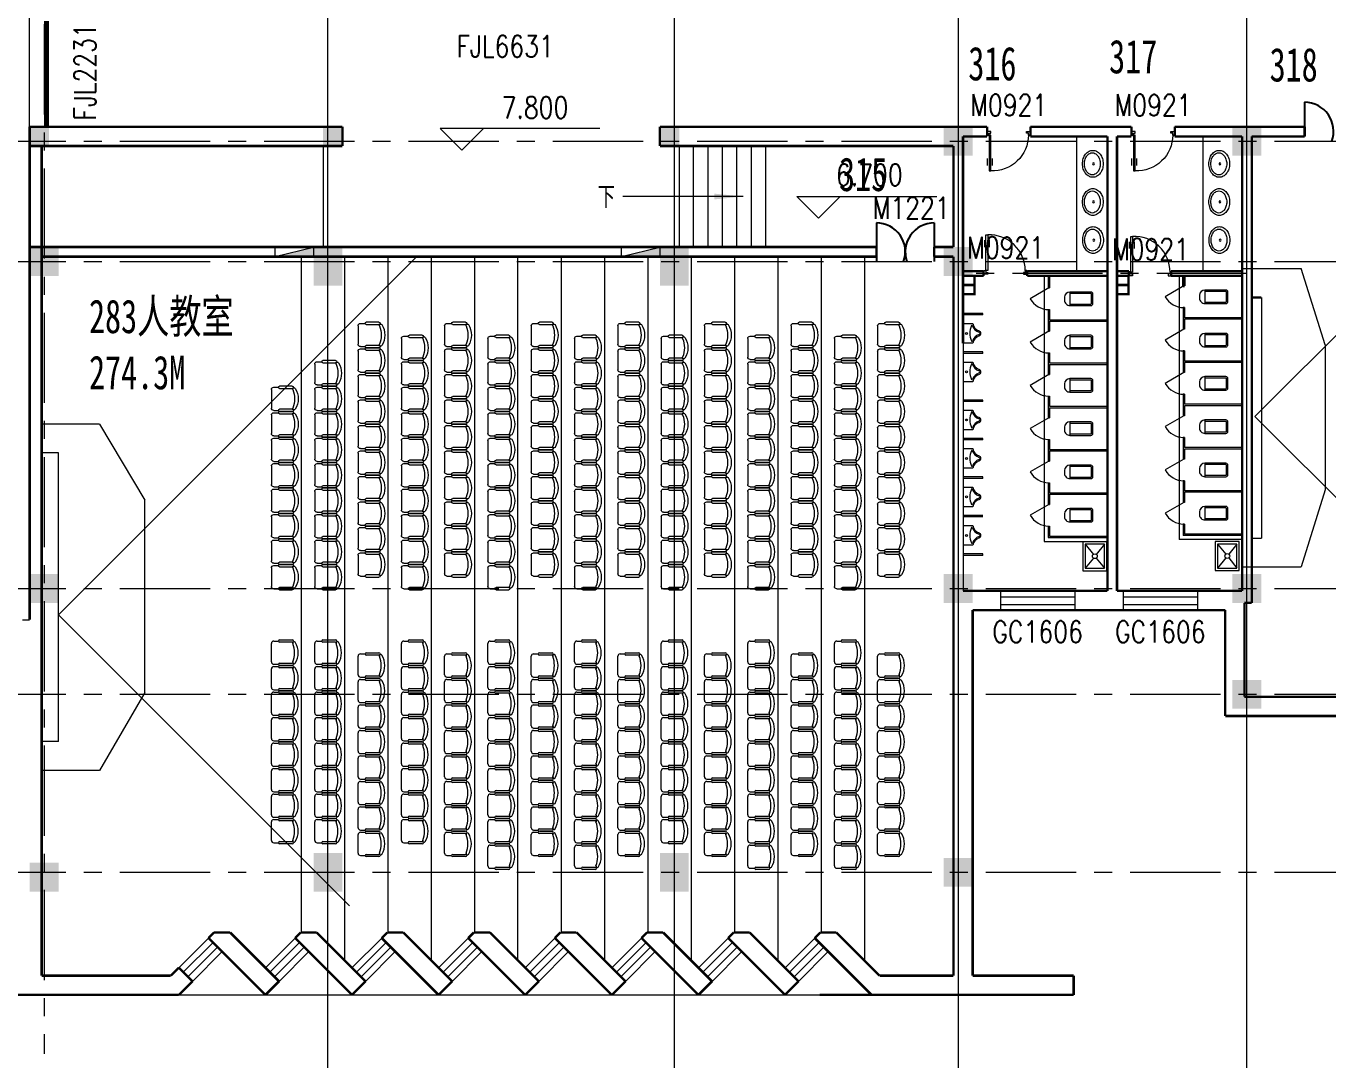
# Model space of a CAD drawing. Extents: x 2719331 to 3465925, y -270324 to -167476.
# Drawn here: x 3063763 to 3090823, y -244304 to -222807 of the extents above; entities that cross this region are included whole.
import ezdxf
from ezdxf.enums import TextEntityAlignment as Align

# ---------------------------------------------------------------- set-up
doc = ezdxf.new("R2010")
doc.units = 0
doc.header["$LTSCALE"] = 1500
doc.header["$MEASUREMENT"] = 0
doc.linetypes.add('CENTER', pattern=[2, 1.25, -0.25, 0.25, -0.25])
doc.linetypes.add('DASH', pattern=[0.35, 0.25, -0.1])
doc.layers.get('0').update_dxf_attribs({"linetype": 'CONTINUOUS', "lineweight": 0})
for name, color, linetype, lineweight in [('COLUMN', 7, 'CONTINUOUS', 5), ('DOTE', 7, 'CENTER', 5), ('LVTRY', 7, 'CONTINUOUS', 5), ('LVTRY_WINDOW', 7, 'CONTINUOUS', 5), ('OTHER', 7, 'CONTINUOUS', 5), ('P-S-TEXT', 7, 'CONTINUOUS', 5), ('PUB_DIM', 250, 'CONTINUOUS', 5), ('STAIR', 7, 'CONTINUOUS', 5), ('WALL', 7, 'CONTINUOUS', 5), ('WINDOW', 7, 'CONTINUOUS', 5), ('WINDOW_TEXT', 7, 'CONTINUOUS', 5), ('我的', 7, 'CONTINUOUS', 5), ('消火栓', 7, 'CONTINUOUS', 5), ('看线', 7, 'CONTINUOUS', 5), ('管井', 7, 'CONTINUOUS', 5), ('防火卷帘', 7, 'CONTINUOUS', 5), ('防火卷帘名称', 7, 'CONTINUOUS', 5)]:
    doc.layers.add(name, color=color, linetype=linetype, lineweight=lineweight)
doc.layers.add('地面', color=250, linetype='CONTINUOUS')
doc.styles.add('_SIMPLEX', font='SIMPLEX.shx', dxfattribs={"width": 0.6})
doc.styles.add('DIM_FONT', font='romans.shx', dxfattribs={"width": 0.6})
doc.styles.add('H1', font='romans.shx', dxfattribs={"width": 1.2, "bigfont": 'hztxt.shx'})
doc.styles.add('HZ4', font='SimSun.ttf', dxfattribs={"width": 0.7, "height": 700})
doc.styles.add('SIMPLEX', font='SIMPLEX.SHX', dxfattribs={"width": 0.6})
doc.styles.get("Standard").update_dxf_attribs({"font": 'SIMHEI.TTF', "height": 1.2})

# ---------------------------------------------------------------- blocks, each defined once
blk = doc.blocks.new('M_C32CXI')
for p, q in [((-188, 275), (87, 275)), ((87, 225), (-188, 225)), ((212, 250), (112, 250)), ((262, 200), (262, -200)), ((-188, -225), (87, -225)), ((87, -275), (-188, -275)), ((212, -250), (112, -250))]:
    blk.add_line(p, q)
for centre, radius, start, end in [((111, 0), 426, 148.1092, 211.8908), ((-227, 210), 28.1, 338.7607, 148.1092), ((314, 0), 552, 158.7607, 201.2393), ((-188, 250), 25, 90, 270), ((87, 250), 25, 270, 90), ((212, 200), 50, 0, 90), ((-227, -210), 28.1, 211.8908, 21.2393), ((-188, -250), 25, 90, 270), ((87, -250), 25, 270, 90), ((212, -200), 50, 270, 0)]:
    blk.add_arc(centre, radius, start, end)
at = {"width": 0.8, "flags": 9}
for tag in ['XSIZE', 'YSIZE']:
    blk.add_attdef(tag, (0, 0), '', height=0.5, dxfattribs=at)
blk = doc.blocks.new('_ARROW')
blk.add_solid([(0, 0), (-1, 0.1), (-1, -0.1)])
blk = doc.blocks.new('_FZH')
blk.add_solid([(0.5, -0.5), (-0.5, -0.5), (0.5, 0.5), (-0.5, 0.5)])
blk = doc.blocks.new('A$C68C06AB7')
at = {"layer": '消火栓'}
blk.add_hatch(color=256, dxfattribs=at).paths.add_polyline_path([(800, 200), (0, 200), (800, 0)])
blk.add_line((0, 200), (800, 0), dxfattribs=at)
blk.add_lwpolyline([(0, 200), (0, 0), (800, 0), (800, 200)], close=True, dxfattribs=at)
blk = doc.blocks.new('_WBLK')
for p, q in [((-0.5, 0.5), (0.5, 0.5)), ((0.5, 0.167), (-0.5, 0.167)), ((0.5, -0.167), (-0.5, -0.167)), ((-0.5, -0.5), (0.5, -0.5))]:
    blk.add_line(p, q)
at = {"layer": 'WINDOW_TEXT', "style": 'SIMPLEX', "flags": 9}
blk.add_attdef('A', text='', height=1, dxfattribs=at).set_placement((0, 1.5), align=Align.MIDDLE)
blk = doc.blocks.new('_GCBLK')
at = {"linetype": 'DASH'}
for p, q in [((-0.5, -0.5), (-0.5, 0.5)), ((0.5, -0.5), (0.5, 0.5)), ((-0.5, 0.2), (0.5, 0.2)), ((-0.5, -0.2), (0.5, -0.2))]:
    blk.add_line(p, q, dxfattribs=at)
at = {"layer": 'WINDOW_TEXT', "style": 'SIMPLEX', "flags": 9}
blk.add_attdef('A', text='', height=1, dxfattribs=at).set_placement((0, 1.5), align=Align.MIDDLE)
blk = doc.blocks.new('_LV6')
for p, q in [((-140, -340), (-140, -780)), ((-110, -340), (-110, -770)), ((100, -300), (-100, -300)), ((100, -330), (-100, -330)), ((110, -770), (110, -340)), ((140, -780), (140, -340)), ((140, -770), (-140, -770)), ((-30, -890), (30, -890))]:
    blk.add_line(p, q)
for centre, radius, start, end in [((-100, -340), 40, 90, 180), ((-100, -340), 10, 90, 180), ((100, -340), 40, 0, 90), ((100, -340), 10, 0, 90), ((-30, -780), 110, 180, 270), ((30, -780), 110, 270, 0)]:
    blk.add_arc(centre, radius, start, end)
blk = doc.blocks.new('_DBLK')
blk.add_line((-0.5, 0), (0, -0.866))
blk.add_arc((-0.5, 0), 1, 300, 0)
at = {"layer": 'WINDOW_TEXT', "style": 'SIMPLEX', "flags": 9}
blk.add_attdef('A', text='', height=1, dxfattribs=at).set_placement((0, 1.5), align=Align.MIDDLE)
blk = doc.blocks.new('_LV3')
for points in [[(280, -265, 0.12431), (260, -186, 0.105707), (198, -113, 0.086941), (110, -67, 0.077137), (0, -50, 0.077137), (-110, -67, 0.086941), (-198, -113, 0.105707), (-260, -186, 0.12431), (-280, -265, 0.12431), (-260, -344, 0.105707), (-198, -417, 0.086941), (-110, -463, 0.077137), (0, -480, 0.077137), (110, -463, 0.086941), (198, -417, 0.105707), (260, -344, 0.12431)], [(230, -275, 0.12431), (216, -220, 0.105707), (168, -163, 0.086941), (95, -125, 0.077137), (0, -110, 0.077137), (-95, -125, 0.086941), (-168, -163, 0.105707), (-216, -220, 0.12431), (-230, -275, 0.12431), (-216, -330, 0.105707), (-168, -387, 0.086941), (-95, -425, 0.077137), (0, -440, 0.077137), (95, -425, 0.086941), (168, -387, 0.105707), (216, -330, 0.12431)]]:
    blk.add_lwpolyline(points, format="xyb", close=True)
blk.add_circle((0, -250), 20)
blk = doc.blocks.new('_LV8')
for p, q in [((-205, 0), (205, 0)), ((-205, -191), (-205, 0)), ((205, 0), (205, -191))]:
    blk.add_line(p, q)
blk.add_circle((0, -60), 20)
for centre, radius, start, end in [((-243, -391), 203, 19.2639, 79.2894), ((-152, -175), 10, 114.1084, 248.1394), ((5, -526), 395, 66.6675, 114.1084), ((-243, -401), 233, 19.2639, 68.1394), ((243, -401), 233, 110.4941, 160.7361), ((243, -391), 203, 100.7106, 160.7361), ((158, -173), 10, 290.4941, 66.6675), ((0, -306), 54, 199.2639, 269.7777), ((0, -316), 24, 199.2639, 269.4998), ((0, -306), 54, 270.2223, 340.7361), ((0, -316), 24, 270.5002, 340.7361)]:
    blk.add_arc(centre, radius, start, end)
blk = doc.blocks.new('M_A23MCU')
for p, q in [((-0.454, 0.081), (-0.454, 0.905)), ((-0.454, 0.905), (-0.413, 0.905)), ((-0.413, 0.905), (-0.413, 0.081)), ((-0.489, 0.782), (-0.489, 0.624)), ((-0.378, 0.782), (-0.378, 0.624)), ((-0.495, -0.002), (-0.495, 0.081)), ((-0.495, 0.081), (-0.454, 0.081)), ((-0.413, 0.081), (-0.454, 0.081)), ((-0.454, 0.081), (-0.454, 0.039)), ((-0.454, 0.039), (-0.413, 0.039)), ((-0.413, 0.039), (-0.413, -0.002)), ((0.412, 0.039), (0.412, -0.002)), ((0.453, 0.039), (0.412, 0.039)), ((0.453, 0.081), (0.453, 0.039)), ((0.494, 0.081), (0.453, 0.081)), ((0.494, -0.002), (0.494, 0.081)), ((-0.413, -0.002), (-0.495, -0.002)), ((-0.495, -0.002), (-0.495, -0.002)), ((0.412, -0.002), (0.494, -0.002)), ((0.494, -0.002), (0.494, -0.002))]:
    blk.add_line(p, q)
blk.add_arc((-0.372, 0.082), 0.825, 359.9283, 92.866)
blk = doc.blocks.new('_LV12')
for p, q in [((-250, -50), (-39, -219)), ((39, -219), (250, -50)), ((-250, -450), (-39, -281)), ((39, -281), (250, -450))]:
    blk.add_line(p, q)
for points in [[(300, -500), (300, 0), (-300, 0), (-300, -500)], [(250, -450), (250, -50), (-250, -50), (-250, -450)]]:
    blk.add_lwpolyline(points, close=True)
blk.add_circle((0, -250), 50)

msp = doc.modelspace()

# ---------------------------------------------------------------- linework, layer by layer
at = {"lineweight": 25}
for p, q in [((3090338.6, -224393), (3090338.6, -225102)), ((3081438.2, -226902), (3081438.2, -227702)), ((3082638.2, -226902), (3082638.2, -227702))]:
    msp.add_line(p, q, dxfattribs=at)
for centre, start, end in [((3090338.6, -224993), 339.61625, 90), ((3081438.2, -227502), 340.52878, 90), ((3082638.2, -227502), 90, 199.47122)]:
    msp.add_arc(centre, 600, start, end, dxfattribs=at)
at = {"layer": 'DOTE', "lineweight": 0}
for p, q in [((3064138.2, -177768.4), (3064138.2, -244174.4)), ((3056712.2, -225202), (3126498.5, -225202)), ((3056712.2, -227702), (3126498.5, -227702)), ((3089138.2, -227952), (3083138.2, -227952)), ((3056712.2, -234502), (3126498.5, -234502)), ((3056712.2, -236702), (3126498.5, -236702)), ((3056712.2, -240402), (3126498.5, -240402))]:
    msp.add_line(p, q, dxfattribs=at)
at = {"layer": 'LVTRY', "lineweight": 0}
for p, q in [((3085601, -227902), (3085601, -225102)), ((3088228.7, -227902), (3088228.7, -225102)), ((3095130.6, -225102), (3089305.6, -230927)), ((3069488.2, -241652.3), (3069488.2, -227602)), ((3070388.2, -242236.3), (3070388.2, -227602)), ((3071288.2, -241652.3), (3071288.2, -227602)), ((3072188.2, -242236.3), (3072188.2, -227602)), ((3073088.2, -241652.3), (3073088.2, -227602)), ((3073988.2, -242236.3), (3073988.2, -227602)), ((3074888.2, -227602), (3074888.2, -241652.3)), ((3075788.2, -227602), (3075788.2, -242236.3)), ((3076688.2, -227602), (3076688.2, -241652.3)), ((3077588.2, -227602), (3077588.2, -242236.3)), ((3078488.2, -227602), (3078488.2, -241652.3)), ((3079388.2, -227602), (3079388.2, -242236.3)), ((3080288.2, -227602), (3080288.2, -241652.3)), ((3081188.2, -227602), (3081188.2, -242236.3)), ((3084926.6, -228002), (3084926.6, -233522.9)), ((3085006.6, -228002), (3085006.6, -228252.9)), ((3085036.6, -228002), (3085036.6, -228252.9)), ((3087732.5, -228002), (3087732.5, -233482)), ((3085006.6, -228252.9), (3085036.6, -228252.9)), ((3083647.9, -228783), (3083247.9, -228783)), ((3083647.9, -228813), (3083247.9, -228813)), ((3083647.9, -228813), (3083647.9, -228783)), ((3085006.6, -228702.9), (3085036.6, -228702.9)), ((3085006.6, -228702.9), (3085006.6, -229152.9)), ((3085036.6, -228702.9), (3085036.6, -228912.9)), ((3085036.6, -228912.9), (3086236.6, -228912.9)), ((3087812.5, -228662), (3087812.5, -229112)), ((3087842.5, -228662), (3087812.5, -228662)), ((3087842.5, -228662), (3087842.5, -228872)), ((3089042.5, -228872), (3087842.5, -228872)), ((3087842.5, -228902), (3087842.5, -229112)), ((3089042.5, -228902), (3087842.5, -228902)), ((3085006.6, -229152.9), (3085036.6, -229152.9)), ((3085036.6, -228942.9), (3086236.6, -228942.9)), ((3085036.6, -228942.9), (3085036.6, -229152.9)), ((3087842.5, -229112), (3087812.5, -229112)), ((3083647.9, -229583), (3083247.9, -229583)), ((3083647.9, -229613), (3083247.9, -229613)), ((3083647.9, -229613), (3083647.9, -229583)), ((3085006.6, -229602.9), (3085006.6, -230052.9)), ((3085006.6, -229602.9), (3085036.6, -229602.9)), ((3085036.6, -229602.9), (3085036.6, -229812.9)), ((3087812.5, -229562), (3087812.5, -230012)), ((3087842.5, -229562), (3087812.5, -229562)), ((3087842.5, -229562), (3087842.5, -229772)), ((3085036.6, -229812.9), (3086236.6, -229812.9)), ((3085036.6, -229842.9), (3085036.6, -230052.9)), ((3085036.6, -229842.9), (3086236.6, -229842.9)), ((3089042.5, -229772), (3087842.5, -229772)), ((3087842.5, -229802), (3087842.5, -230012)), ((3089042.5, -229802), (3087842.5, -229802)), ((3085006.6, -230052.9), (3085036.6, -230052.9)), ((3087842.5, -230012), (3087812.5, -230012)), ((3085006.6, -230502.9), (3085036.6, -230502.9)), ((3085006.6, -230502.9), (3085006.6, -230952.9)), ((3085036.6, -230502.9), (3085036.6, -230712.9)), ((3087812.5, -230462), (3087812.5, -230912)), ((3087842.5, -230462), (3087812.5, -230462)), ((3087842.5, -230462), (3087842.5, -230672)), ((3083647.9, -230583), (3083247.9, -230583)), ((3083647.9, -230613), (3083247.9, -230613)), ((3083647.9, -230613), (3083647.9, -230583)), ((3085036.6, -230712.9), (3086236.6, -230712.9)), ((3085036.6, -230742.9), (3086236.6, -230742.9)), ((3085036.6, -230742.9), (3085036.6, -230952.9)), ((3089042.5, -230672), (3087842.5, -230672)), ((3087842.5, -230702), (3087842.5, -230912)), ((3089042.5, -230702), (3087842.5, -230702)), ((3085006.6, -230952.9), (3085036.6, -230952.9)), ((3087842.5, -230912), (3087812.5, -230912)), ((3095130.6, -236752), (3089305.6, -230927)), ((3083647.9, -231383), (3083247.9, -231383)), ((3083647.9, -231413), (3083247.9, -231413)), ((3083647.9, -231413), (3083647.9, -231383)), ((3085006.6, -231402.9), (3085036.6, -231402.9)), ((3085006.6, -231402.9), (3085006.6, -231852.9)), ((3085036.6, -231402.9), (3085036.6, -231612.9)), ((3085036.6, -231612.9), (3086236.6, -231612.9)), ((3087812.5, -231362), (3087812.5, -231812)), ((3087842.5, -231362), (3087812.5, -231362)), ((3087842.5, -231362), (3087842.5, -231572)), ((3089042.5, -231572), (3087842.5, -231572)), ((3087842.5, -231602), (3087842.5, -231812)), ((3089042.5, -231602), (3087842.5, -231602)), ((3085006.6, -231852.9), (3085036.6, -231852.9)), ((3085036.6, -231642.9), (3086236.6, -231642.9)), ((3085036.6, -231642.9), (3085036.6, -231852.9)), ((3087842.5, -231812), (3087812.5, -231812)), ((3083647.9, -232183), (3083247.9, -232183)), ((3083647.9, -232213), (3083247.9, -232213)), ((3083647.9, -232213), (3083647.9, -232183)), ((3085006.6, -232302.9), (3085036.6, -232302.9)), ((3085006.6, -232302.9), (3085006.6, -232752.9)), ((3085036.6, -232302.9), (3085036.6, -232512.9)), ((3087812.5, -232262), (3087812.5, -232712)), ((3087842.5, -232262), (3087812.5, -232262)), ((3087842.5, -232262), (3087842.5, -232472)), ((3085036.6, -232512.9), (3086236.6, -232512.9)), ((3085036.6, -232542.9), (3086236.6, -232542.9)), ((3085036.6, -232542.9), (3085036.6, -232752.9)), ((3087842.5, -232712), (3087812.5, -232712)), ((3089042.5, -232472), (3087842.5, -232472)), ((3087842.5, -232502), (3087842.5, -232712)), ((3089042.5, -232502), (3087842.5, -232502)), ((3083647.9, -232983), (3083247.9, -232983)), ((3085006.6, -232752.9), (3085036.6, -232752.9)), ((3083647.9, -233013), (3083247.9, -233013)), ((3085006.6, -233202.9), (3085036.6, -233202.9)), ((3085006.6, -233202.9), (3085006.6, -233442.9)), ((3085036.6, -233202.9), (3085036.6, -233412.9)), ((3087812.5, -233162), (3087812.5, -233402)), ((3087842.5, -233162), (3087812.5, -233162)), ((3087842.5, -233162), (3087842.5, -233372)), ((3084926.6, -233522.9), (3086236.6, -233522.9)), ((3085006.6, -233442.9), (3086236.6, -233442.9)), ((3085036.6, -233412.9), (3086236.6, -233412.9)), ((3089042.5, -233482), (3087732.5, -233482)), ((3089042.5, -233402), (3087812.5, -233402)), ((3089042.5, -233372), (3087842.5, -233372)), ((3083647.9, -233783), (3083247.9, -233783)), ((3083647.9, -233813), (3083647.9, -233783)), ((3083647.9, -233813), (3083247.9, -233813))]:
    msp.add_line(p, q, dxfattribs=at)
at = {"layer": 'LVTRY', "lineweight": 0, "const_width": 50}
for points in [[(3083665.5, -228002), (3083238.2, -228002)], [(3087812.5, -228002), (3087812.5, -228212)], [(3087842.5, -228002), (3087842.5, -228212)], [(3087842.5, -228212), (3087812.5, -228212)]]:
    msp.add_lwpolyline(points, dxfattribs=at)
at = {"layer": 'OTHER', "lineweight": 0}
for p in [(3071888.2, -227602), (3070488.2, -241102)]:
    msp.add_line(p, (3064438.2, -235052), dxfattribs=at)
at = {"layer": 'PUB_DIM', "lineweight": 0}
for p, q in [((3072371.1, -224937.2), (3072821.1, -225387.2)), ((3075692.5, -224937.2), (3072371.1, -224937.2)), ((3072821.1, -225387.2), (3073271.1, -224937.2)), ((3080235.4, -226801.6), (3079785.4, -226351.6)), ((3079785.4, -226351.6), (3082693.3, -226351.6)), ((3080685.4, -226351.6), (3080235.4, -226801.6))]:
    msp.add_line(p, q, dxfattribs=at)
msp.add_lwpolyline([(3078669.7, -226352), (3076167.6, -226352)], dxfattribs=at)
at = {"layer": 'PUB_DIM', "lineweight": 0, "const_width": 50}
msp.add_lwpolyline([(3081338.2, -242952), (3080255.7, -242952)], dxfattribs=at)
at = {"layer": 'STAIR', "lineweight": 0}
for p, q in [((3069938.2, -225302), (3069938.2, -227402)), ((3070038.2, -227402), (3070038.2, -225302)), ((3077338.2, -225302), (3077338.2, -227402)), ((3077638.2, -227402), (3077638.2, -225302)), ((3077938.2, -227402), (3077938.2, -225302)), ((3078238.2, -227402), (3078238.2, -225302)), ((3078538.2, -227402), (3078538.2, -225302)), ((3078838.2, -227402), (3078838.2, -225302)), ((3079138.2, -227402), (3079138.2, -225302))]:
    msp.add_line(p, q, dxfattribs=at)
at = {"layer": 'WALL', "lineweight": 0}
for p, q in [((3089038.2, -227852), (3090268, -227852)), ((3090768, -229438.6), (3090268, -227852)), ((3089438.2, -228452), (3089438.2, -233452)), ((3083238.2, -229402.1), (3083238.2, -234552)), ((3090768, -229438.6), (3090768, -232452)), ((3065288.5, -231082), (3064088.2, -231082)), ((3065288.5, -231082), (3066235.5, -232662.5)), ((3064435.5, -231682), (3064088.2, -231682)), ((3064435.5, -237683), (3064435.5, -231682)), ((3066235.5, -236662.5), (3066235.5, -232662.5)), ((3090768, -232452), (3090268, -234052)), ((3089238.2, -233452), (3089438.2, -233452)), ((3089038.2, -234052), (3090268, -234052)), ((3063688.2, -235152), (3063838.2, -235152)), ((3066235.5, -236662.5), (3065288.5, -238284)), ((3064435.5, -237683), (3064088.2, -237683)), ((3065288.5, -238284), (3064088.2, -238284)), ((3066938.2, -242952), (3080906.4, -242952))]:
    msp.add_line(p, q, dxfattribs=at)
at = {"layer": 'WALL', "lineweight": 0, "const_width": 50}
for points in [[(3063838.2, -224902), (3063838.2, -225302)], [(3070338.2, -224902), (3063838.2, -224902)], [(3070338.2, -224902), (3070338.2, -225302)], [(3083738.2, -224902), (3076938.2, -224902)], [(3076938.2, -224902), (3076938.2, -225302)], [(3083738.2, -225102), (3083238.2, -225102)], [(3083238.2, -225102), (3083238.2, -229402.1)], [(3083738.2, -224902), (3083738.2, -225102)], [(3084638.2, -224902), (3084638.2, -225102)], [(3086238.2, -224902), (3084638.2, -224902)], [(3086238.2, -225102), (3084638.2, -225102)], [(3086738.2, -224902), (3086238.2, -224902)], [(3086238.2, -229872), (3086238.2, -225102)], [(3086438.2, -234552), (3086438.2, -225102)], [(3086738.2, -225102), (3086438.2, -225102)], [(3086738.2, -225102), (3086738.2, -224902)], [(3087638.2, -225102), (3087638.2, -224902)], [(3089238.2, -224902), (3087638.2, -224902)], [(3089038.2, -225102), (3087638.2, -225102)], [(3090338.6, -224902), (3089038.2, -224902)], [(3089038.2, -234552), (3089038.2, -225102)], [(3090338.6, -225102), (3089238.2, -225102)], [(3089238.2, -234802), (3089238.2, -225102)], [(3090338.6, -224902), (3090338.6, -225102)], [(3063838.2, -225302), (3070338.2, -225302)], [(3063838.2, -235152), (3063838.2, -225302)], [(3064088.2, -227402), (3064088.2, -225302)], [(3064088.2, -242552), (3064088.2, -225302)], [(3083038.2, -225302), (3076938.2, -225302)], [(3083038.2, -225302), (3083038.2, -227402)], [(3081438.2, -227402), (3063838.2, -227402)], [(3081438.2, -227402), (3081438.2, -227602)], [(3082638.2, -227402), (3082638.2, -227602)], [(3083038.2, -227402), (3082638.2, -227402)], [(3081438.2, -227602), (3064088.2, -227602)], [(3083038.2, -227602), (3082638.2, -227602)], [(3083038.2, -227602), (3083038.2, -242552)], [(3083238.2, -227902), (3083665.5, -227902)], [(3083238.2, -228002), (3083478.2, -228002), (3083478.2, -228382), (3083238.2, -228382), (3083238.2, -228002)], [(3083238.2, -228002), (3083665.5, -228002)], [(3083665.5, -228002), (3083665.5, -227902)], [(3084571.9, -227902), (3086238.2, -227902)], [(3084571.9, -227902), (3084571.9, -228002)], [(3084571.9, -228002), (3086238.2, -228002)], [(3086438.2, -227902), (3086687.3, -227902)], [(3086438.2, -228002), (3086678.2, -228002), (3086678.2, -228382), (3086438.2, -228382), (3086438.2, -228002)], [(3086438.2, -228002), (3086687.3, -228002)], [(3086687.3, -227902), (3086687.3, -228002)], [(3087561.6, -227902), (3089038.2, -227902)], [(3087561.6, -228002), (3087561.6, -227902)], [(3087561.6, -228002), (3089038.2, -228002)], [(3083238.2, -228192), (3083478.2, -228192)], [(3086438.2, -228192), (3086678.2, -228192)], [(3089238.2, -228452), (3089438.2, -228452)], [(3086238.2, -234552), (3086238.2, -229872)], [(3086238.2, -234552), (3083238.2, -234552)], [(3089038.2, -234552), (3086438.2, -234552)], [(3089088.2, -234802), (3089238.2, -234802)], [(3089088.2, -234802), (3089088.2, -236752)], [(3088688.2, -234952), (3083438.2, -234952)], [(3083438.2, -234952), (3083438.2, -242552)], [(3088688.2, -237152), (3088688.2, -234952)], [(3089088.2, -236752), (3091238.2, -236752)], [(3091238.2, -237152), (3088688.2, -237152)], [(3067555.3, -241769.2), (3067672.2, -241652.3)], [(3068004.2, -241652.3), (3067672.2, -241652.3)], [(3069021, -242669.2), (3068004.2, -241652.3)], [(3069355.3, -241769.2), (3069472.2, -241652.3)], [(3069804.2, -241652.3), (3069472.2, -241652.3)], [(3070821, -242669.2), (3069804.2, -241652.3)], [(3071155.3, -241769.2), (3071272.2, -241652.3)], [(3071604.2, -241652.3), (3071272.2, -241652.3)], [(3072621, -242669.2), (3071604.2, -241652.3)], [(3072955.3, -241769.2), (3073072.2, -241652.3)], [(3073404.2, -241652.3), (3073072.2, -241652.3)], [(3074421, -242669.2), (3073404.2, -241652.3)], [(3074755.3, -241769.2), (3074872.2, -241652.3)], [(3075204.2, -241652.3), (3074872.2, -241652.3)], [(3076221, -242669.2), (3075204.2, -241652.3)], [(3076555.3, -241769.2), (3076672.2, -241652.3)], [(3077004.2, -241652.3), (3076672.2, -241652.3)], [(3078021, -242669.2), (3077004.2, -241652.3)], [(3078355.3, -241769.2), (3078472.2, -241652.3)], [(3078804.2, -241652.3), (3078472.2, -241652.3)], [(3079821, -242669.2), (3078804.2, -241652.3)], [(3080155.3, -241769.2), (3080272.2, -241652.3)], [(3080604.2, -241652.3), (3080272.2, -241652.3)], [(3081503.9, -242552), (3080604.2, -241652.3)], [(3068738.2, -242952), (3067555.3, -241769.2)], [(3070538.2, -242952), (3069355.3, -241769.2)], [(3072338.2, -242952), (3071155.3, -241769.2)], [(3074138.2, -242952), (3072955.3, -241769.2)], [(3075938.2, -242952), (3074755.3, -241769.2)], [(3077738.2, -242952), (3076555.3, -241769.2)], [(3079538.2, -242952), (3078355.3, -241769.2)], [(3081338.2, -242952), (3080155.3, -241769.2)], [(3066938.2, -242386.3), (3066772.5, -242552)], [(3067221, -242669.2), (3066938.2, -242386.3)], [(3069021, -242669.2), (3068738.2, -242386.3)], [(3064088.2, -242552), (3066772.5, -242552)], [(3066938.2, -242952), (3067221, -242669.2)], [(3068738.2, -242952), (3069021, -242669.2)], [(3070821, -242669.2), (3070538.2, -242952)], [(3072621, -242669.2), (3072338.2, -242952)], [(3074421, -242669.2), (3074138.2, -242952)], [(3076221, -242669.2), (3075938.2, -242952)], [(3078021, -242669.2), (3077738.2, -242952)], [(3079821, -242669.2), (3079538.2, -242952)], [(3083038.2, -242552), (3081503.9, -242552)], [(3083438.2, -242552), (3085538.2, -242552)], [(3085538.2, -242952), (3085538.2, -242552)], [(3085538.2, -242952), (3085538.2, -242552)], [(3060938.2, -242952), (3066938.2, -242952)], [(3081338.2, -242952), (3085538.2, -242952)]]:
    msp.add_lwpolyline(points, dxfattribs=at)
at = {"layer": '我的', "lineweight": 0}
for p, q in [((3070038.2, -249310), (3070038.2, -221239.1)), ((3077238.2, -249310), (3077238.2, -222402)), ((3083138.2, -222402), (3083138.2, -249310)), ((3089138.2, -249042.4), (3089138.2, -222402))]:
    msp.add_line(p, q, dxfattribs=at)
at = {"layer": '看线', "lineweight": 0}
for p, q in [((3063838.2, -224902), (3063838.2, -222402)), ((3063838.2, -227402), (3063838.2, -225302))]:
    msp.add_line(p, q, dxfattribs=at)
at = {"layer": '管井', "lineweight": 0, "const_width": 50}
msp.add_lwpolyline([(3083665.5, -228002), (3083238.2, -228002)], dxfattribs=at)
at = {"layer": '防火卷帘', "linetype": 'DASH', "lineweight": 0, "const_width": 100}
msp.add_lwpolyline([(3064188.2, -222702), (3064188.2, -224902)], dxfattribs=at)

# ---------------------------------------------------------------- block references
at = {"layer": 'COLUMN', "lineweight": 0, "rotation": 359.9999999999999}
for p, xscale, yscale, zscale in [((3064038.2, -225102), 400, 400, 400), ((3070138.2, -225102), 400, 400, 400), ((3077138.2, -225102), 400, 400, 400), ((3083138.2, -225202), 600, 600, 600), ((3089138.2, -225202), 600, 600, 600), ((3064138.2, -227702), 600, 600, 600), ((3070038.2, -227802), 600, 800, 600), ((3077238.2, -227802), 600, 800, 600), ((3083138.2, -227702), 600, 600, 600), ((3064138.2, -234502), 600, 600, 600), ((3083138.2, -234502), 600, 600, 600), ((3089138.2, -234502), 600, 600, 600), ((3089138.2, -236702), 600, 600, 600), ((3070038.2, -240402), 600, 800, 600), ((3077238.2, -240402), 600, 800, 600), ((3064138.2, -240502), 600, 600, 600), ((3083138.2, -240402), 600, 600, 600)]:
    msp.add_blockref('_FZH', p, dxfattribs=dict(at, xscale=xscale, yscale=yscale, zscale=zscale))
at = {"layer": 'LVTRY', "lineweight": 0, "xscale": -1, "rotation": 270.000000000045}
for p in [(3086201, -225671.9), (3088828.7, -225671.9), (3086201, -226464.7), (3088828.7, -226464.7), (3086205.3, -227257.5), (3088833, -227257.5)]:
    msp.add_blockref('_LV3', p, dxfattribs=at)
at = {"layer": 'LVTRY', "lineweight": 0}
for name, p, rotation in [('_LV6', (3086236.6, -228477.9), 269.999999999916), ('_LV6', (3089042.5, -228437), 269.9999999998707), ('_LV8', (3083247.9, -229198), 90.00000000000512), ('_LV6', (3086236.6, -229377.9), 269.999999999916), ('_LV6', (3089042.5, -229337), 269.9999999998707), ('_LV8', (3083247.9, -229998), 90.00000000000512), ('_LV6', (3086236.6, -230277.9), 269.999999999916), ('_LV6', (3089042.5, -230237), 269.9999999998707), ('_LV8', (3083247.9, -230998), 90.00000000000512), ('_LV6', (3086236.6, -231177.9), 269.999999999916), ('_LV6', (3089042.5, -231137), 269.9999999998707), ('_LV8', (3083247.9, -231798), 90.00000000000512), ('_LV6', (3089042.5, -232037), 269.9999999998707), ('_LV6', (3086236.6, -232077.9), 269.999999999916), ('_LV8', (3083247.9, -232598), 90.00000000000512), ('_LV6', (3086236.6, -232977.9), 269.999999999916), ('_LV6', (3089042.5, -232937), 269.9999999998707), ('_LV8', (3083247.9, -233398), 90.00000000000512), ('_LV12', (3086227.7, -233831.3), 270.000000000114), ('_LV12', (3088980.5, -233826.6), 270.000000000114)]:
    msp.add_blockref(name, p, dxfattribs=dict(at, rotation=rotation))
at = {"layer": 'LVTRY', "lineweight": 0, "yscale": 0.9636363636363636, "zscale": 0.9636363636363636}
for p, xscale, rotation in [((3070916.3, -229232), -0.9636363636363636, 359.9999999998619), ((3072716.3, -229232), -0.9636363636363636, 359.9999999998619), ((3074516.3, -229232), -0.9636363636363636, 359.9999999998619), ((3076316.3, -229232), -0.9636363636363636, 359.9999999998619), ((3078116.3, -229232), -0.9636363636363636, 359.9999999998619), ((3079916.3, -229232), -0.9636363636363636, 359.9999999998619), ((3081716.3, -229232), -0.9636363636363636, 359.9999999998619), ((3071816.3, -229497), -0.9636363636363636, 359.9999999998619), ((3071816.3, -229497), -0.9636363636363636, 359.9999999998619), ((3073616.3, -229497), -0.9636363636363636, 359.9999999998619), ((3075416.3, -229497), -0.9636363636363636, 359.9999999998619), ((3077216.3, -229497), -0.9636363636363636, 359.9999999998619), ((3079016.3, -229497), -0.9636363636363636, 359.9999999998619), ((3080816.3, -229497), -0.9636363636363636, 359.9999999998619), ((3070916.3, -229762), -0.9636363636363636, 359.9999999998619), ((3072716.3, -229762), -0.9636363636363636, 359.9999999998619), ((3074516.3, -229762), -0.9636363636363636, 359.9999999998619), ((3076316.3, -229762), -0.9636363636363636, 359.9999999998619), ((3078116.3, -229762), -0.9636363636363636, 359.9999999998619), ((3079916.3, -229762), -0.9636363636363636, 359.9999999998619), ((3081716.3, -229762), -0.9636363636363636, 359.9999999998619), ((3070016.3, -230027), -0.9636363636363636, 359.9999999998619), ((3071816.3, -230027), -0.9636363636363636, 359.9999999998619), ((3073616.3, -230027), -0.9636363636363636, 359.9999999998619), ((3075416.3, -230027), -0.9636363636363636, 359.9999999998619), ((3077216.3, -230027), -0.9636363636363636, 359.9999999998619), ((3079016.3, -230027), -0.9636363636363636, 359.9999999998619), ((3080816.3, -230027), -0.9636363636363636, 359.9999999998619), ((3070916.3, -230292), -0.9636363636363636, 359.9999999998619), ((3072716.3, -230292), -0.9636363636363636, 359.9999999998619), ((3074516.3, -230292), -0.9636363636363636, 359.9999999998619), ((3076316.3, -230292), -0.9636363636363636, 359.9999999998619), ((3078116.3, -230292), -0.9636363636363636, 359.9999999998619), ((3079916.3, -230292), -0.9636363636363636, 359.9999999998619), ((3081716.3, -230292), -0.9636363636363636, 359.9999999998619), ((3069116.3, -230557), -0.9636363636363636, 359.9999999998619), ((3070016.3, -230557), -0.9636363636363636, 359.9999999998619), ((3071816.3, -230557), -0.9636363636363636, 359.9999999998619), ((3071816.3, -230557), -0.9636363636363636, 359.9999999998619), ((3073616.3, -230557), -0.9636363636363636, 359.9999999998619), ((3075416.3, -230557), -0.9636363636363636, 359.9999999998619), ((3077216.3, -230557), -0.9636363636363636, 359.9999999998619), ((3079016.3, -230557), -0.9636363636363636, 359.9999999998619), ((3080816.3, -230557), -0.9636363636363636, 359.9999999998619), ((3070916.3, -230822), -0.9636363636363636, 359.9999999998619), ((3072716.3, -230822), -0.9636363636363636, 359.9999999998619), ((3074516.3, -230822), -0.9636363636363636, 359.9999999998619), ((3076316.3, -230822), -0.9636363636363636, 359.9999999998619), ((3078116.3, -230822), -0.9636363636363636, 359.9999999998619), ((3079916.3, -230822), -0.9636363636363636, 359.9999999998619), ((3081716.3, -230822), -0.9636363636363636, 359.9999999998619), ((3069116.3, -231087), -0.9636363636363636, 359.9999999998619), ((3070016.3, -231087), -0.9636363636363636, 359.9999999998619), ((3070916.3, -231352), -0.9636363636363636, 359.9999999998619), ((3071816.3, -231087), -0.9636363636363636, 359.9999999998619), ((3071816.3, -231087), -0.9636363636363636, 359.9999999998619), ((3072716.3, -231352), -0.9636363636363636, 359.9999999998619), ((3072716.3, -231352), -0.9636363636363636, 359.9999999998619), ((3073616.3, -231087), -0.9636363636363636, 359.9999999998619), ((3074516.3, -231352), -0.9636363636363636, 359.9999999998619), ((3075416.3, -231087), -0.9636363636363636, 359.9999999998619), ((3076316.3, -231352), -0.9636363636363636, 359.9999999998619), ((3077216.3, -231087), -0.9636363636363636, 359.9999999998619), ((3078116.3, -231352), -0.9636363636363636, 359.9999999998619), ((3079016.3, -231087), -0.9636363636363636, 359.9999999998619), ((3079916.3, -231352), -0.9636363636363636, 359.9999999998619), ((3080816.3, -231087), -0.9636363636363636, 359.9999999998619), ((3081716.3, -231352), -0.9636363636363636, 359.9999999998619), ((3069116.3, -231617), -0.9636363636363636, 359.9999999998619), ((3070016.3, -231617), -0.9636363636363636, 359.9999999998619), ((3071816.3, -231617), -0.9636363636363636, 359.9999999998619), ((3071816.3, -231617), -0.9636363636363636, 359.9999999998619), ((3073616.3, -231617), -0.9636363636363636, 359.9999999998619), ((3075416.3, -231617), -0.9636363636363636, 359.9999999998619), ((3077216.3, -231617), -0.9636363636363636, 359.9999999998619), ((3079016.3, -231617), -0.9636363636363636, 359.9999999998619), ((3080816.3, -231617), -0.9636363636363636, 359.9999999998619), ((3070916.3, -231882), -0.9636363636363636, 359.9999999998619), ((3072716.3, -231882), -0.9636363636363636, 359.9999999998619), ((3072716.3, -231882), -0.9636363636363636, 359.9999999998619), ((3074516.3, -231882), -0.9636363636363636, 359.9999999998619), ((3076316.3, -231882), -0.9636363636363636, 359.9999999998619), ((3078116.3, -231882), -0.9636363636363636, 359.9999999998619), ((3079916.3, -231882), -0.9636363636363636, 359.9999999998619), ((3081716.3, -231882), -0.9636363636363636, 359.9999999998619), ((3069116.3, -232147), -0.9636363636363636, 359.9999999998619), ((3070016.3, -232147), -0.9636363636363636, 359.9999999998619), ((3071816.3, -232147), -0.9636363636363636, 359.9999999998619), ((3071816.3, -232147), -0.9636363636363636, 359.9999999998619), ((3073616.3, -232147), -0.9636363636363636, 359.9999999998619), ((3075416.3, -232147), -0.9636363636363636, 359.9999999998619), ((3077216.3, -232147), -0.9636363636363636, 359.9999999998619), ((3079016.3, -232147), -0.9636363636363636, 359.9999999998619), ((3080816.3, -232147), -0.9636363636363636, 359.9999999998619), ((3070916.3, -232412), -0.9636363636363636, 359.9999999998619), ((3072716.3, -232412), -0.9636363636363636, 359.9999999998619), ((3072716.3, -232412), -0.9636363636363636, 359.9999999998619), ((3074516.3, -232412), -0.9636363636363636, 359.9999999998619), ((3076316.3, -232412), -0.9636363636363636, 359.9999999998619), ((3078116.3, -232412), -0.9636363636363636, 359.9999999998619), ((3079916.3, -232412), -0.9636363636363636, 359.9999999998619), ((3081716.3, -232412), -0.9636363636363636, 359.9999999998619), ((3069116.3, -232677), -0.9636363636363636, 359.9999999998619), ((3070016.3, -232677), -0.9636363636363636, 359.9999999998619), ((3071816.3, -232677), -0.9636363636363636, 359.9999999998619), ((3071816.3, -232677), -0.9636363636363636, 359.9999999998619), ((3073616.3, -232677), -0.9636363636363636, 359.9999999998619), ((3075416.3, -232677), -0.9636363636363636, 359.9999999998619), ((3077216.3, -232677), -0.9636363636363636, 359.9999999998619), ((3079016.3, -232677), -0.9636363636363636, 359.9999999998619), ((3080816.3, -232677), -0.9636363636363636, 359.9999999998619), ((3070916.3, -232942), -0.9636363636363636, 359.9999999998619), ((3072716.3, -232942), -0.9636363636363636, 359.9999999998619), ((3072716.3, -232942), -0.9636363636363636, 359.9999999998619), ((3074516.3, -232942), -0.9636363636363636, 359.9999999998619), ((3076316.3, -232942), -0.9636363636363636, 359.9999999998619), ((3078116.3, -232942), -0.9636363636363636, 359.9999999998619), ((3079916.3, -232942), -0.9636363636363636, 359.9999999998619), ((3081716.3, -232942), -0.9636363636363636, 359.9999999998619), ((3069116.3, -233207), -0.9636363636363636, 359.9999999998619), ((3070016.3, -233207), -0.9636363636363636, 359.9999999998619), ((3071816.3, -233207), -0.9636363636363636, 359.9999999998619), ((3071816.3, -233207), -0.9636363636363636, 359.9999999998619), ((3073616.3, -233207), -0.9636363636363636, 359.9999999998619), ((3075416.3, -233207), -0.9636363636363636, 359.9999999998619), ((3077216.3, -233207), -0.9636363636363636, 359.9999999998619), ((3079016.3, -233207), -0.9636363636363636, 359.9999999998619), ((3080816.3, -233207), -0.9636363636363636, 359.9999999998619), ((3070916.3, -233472), -0.9636363636363636, 359.9999999998619), ((3072716.3, -233472), -0.9636363636363636, 359.9999999998619), ((3072716.3, -233472), -0.9636363636363636, 359.9999999998619), ((3074516.3, -233472), -0.9636363636363636, 359.9999999998619), ((3076316.3, -233472), -0.9636363636363636, 359.9999999998619), ((3078116.3, -233472), -0.9636363636363636, 359.9999999998619), ((3079916.3, -233472), -0.9636363636363636, 359.9999999998619), ((3081716.3, -233472), -0.9636363636363636, 359.9999999998619), ((3069116.3, -233737), -0.9636363636363636, 359.9999999998619), ((3070016.3, -233737), -0.9636363636363636, 359.9999999998619), ((3071816.3, -233737), -0.9636363636363636, 359.9999999998619), ((3071816.3, -233737), -0.9636363636363636, 359.9999999998619), ((3073616.3, -233737), -0.9636363636363636, 359.9999999998619), ((3075416.3, -233737), -0.9636363636363636, 359.9999999998619), ((3077216.3, -233737), -0.9636363636363636, 359.9999999998619), ((3079016.3, -233737), -0.9636363636363636, 359.9999999998619), ((3080816.3, -233737), -0.9636363636363636, 359.9999999998619), ((3070916.3, -234002), -0.9636363636363636, 359.9999999998619), ((3072716.3, -234002), -0.9636363636363636, 359.9999999998619), ((3072716.3, -234002), -0.9636363636363636, 359.9999999998619), ((3074516.3, -234002), -0.9636363636363636, 359.9999999998619), ((3076316.3, -234002), -0.9636363636363636, 359.9999999998619), ((3078116.3, -234002), -0.9636363636363636, 359.9999999998619), ((3079916.3, -234002), -0.9636363636363636, 359.9999999998619), ((3081716.3, -234002), -0.9636363636363636, 359.9999999998619), ((3069116.3, -234267), -0.9636363636363636, 359.9999999998619), ((3070016.3, -234267), -0.9636363636363636, 359.9999999998619), ((3071816.3, -234267), -0.9636363636363636, 359.9999999998619), ((3073616.3, -234267), -0.9636363636363636, 359.9999999998619), ((3075416.3, -234267), -0.9636363636363636, 359.9999999998619), ((3077216.3, -234267), -0.9636363636363636, 359.9999999998619), ((3079016.3, -234267), -0.9636363636363636, 359.9999999998619), ((3080816.3, -234267), -0.9636363636363636, 359.9999999998619), ((3069116.3, -235837), 0.9636363636363636, 180.0000000001361), ((3070016.3, -235837), 0.9636363636363636, 180.0000000001361), ((3071816.3, -235837), 0.9636363636363636, 180.0000000001361), ((3071816.3, -235837), 0.9636363636363636, 180.0000000001361), ((3073616.3, -235837), 0.9636363636363636, 180.0000000001361), ((3073616.3, -235837), 0.9636363636363636, 180.0000000001361), ((3075416.3, -235837), 0.9636363636363636, 180.0000000001361), ((3077216.3, -235837), 0.9636363636363636, 180.0000000001361), ((3079016.3, -235837), 0.9636363636363636, 180.0000000001361), ((3080816.3, -235837), 0.9636363636363636, 180.0000000001361), ((3070916.3, -236102), 0.9636363636363636, 180.0000000001361), ((3072716.3, -236102), 0.9636363636363636, 180.0000000001361), ((3072716.3, -236102), 0.9636363636363636, 180.0000000001361), ((3074516.3, -236102), 0.9636363636363636, 180.0000000001361), ((3076316.3, -236102), 0.9636363636363636, 180.0000000001361), ((3078116.3, -236102), 0.9636363636363636, 180.0000000001361), ((3079916.3, -236102), 0.9636363636363636, 180.0000000001361), ((3081716.3, -236102), 0.9636363636363636, 180.0000000001361), ((3069116.3, -236367), 0.9636363636363636, 180.0000000001361), ((3070016.3, -236367), 0.9636363636363636, 180.0000000001361), ((3071816.3, -236367), 0.9636363636363636, 180.0000000001361), ((3071816.3, -236367), 0.9636363636363636, 180.0000000001361), ((3073616.3, -236367), 0.9636363636363636, 180.0000000001361), ((3073616.3, -236367), 0.9636363636363636, 180.0000000001361), ((3075416.3, -236367), 0.9636363636363636, 180.0000000001361), ((3077216.3, -236367), 0.9636363636363636, 180.0000000001361), ((3079016.3, -236367), 0.9636363636363636, 180.0000000001361), ((3080816.3, -236367), 0.9636363636363636, 180.0000000001361), ((3070916.3, -236632), 0.9636363636363636, 180.0000000001361), ((3072716.3, -236632), 0.9636363636363636, 180.0000000001361), ((3072716.3, -236632), 0.9636363636363636, 180.0000000001361), ((3074516.3, -236632), 0.9636363636363636, 180.0000000001361), ((3076316.3, -236632), 0.9636363636363636, 180.0000000001361), ((3078116.3, -236632), 0.9636363636363636, 180.0000000001361), ((3079916.3, -236632), 0.9636363636363636, 180.0000000001361), ((3081716.3, -236632), 0.9636363636363636, 180.0000000001361), ((3069116.3, -236897), 0.9636363636363636, 180.0000000001361), ((3070016.3, -236897), 0.9636363636363636, 180.0000000001361), ((3071816.3, -236897), 0.9636363636363636, 180.0000000001361), ((3071816.3, -236897), 0.9636363636363636, 180.0000000001361), ((3073616.3, -236897), 0.9636363636363636, 180.0000000001361), ((3073616.3, -236897), 0.9636363636363636, 180.0000000001361), ((3075416.3, -236897), 0.9636363636363636, 180.0000000001361), ((3077216.3, -236897), 0.9636363636363636, 180.0000000001361), ((3079016.3, -236897), 0.9636363636363636, 180.0000000001361), ((3080816.3, -236897), 0.9636363636363636, 180.0000000001361), ((3070916.3, -237162), 0.9636363636363636, 180.0000000001361), ((3072716.3, -237162), 0.9636363636363636, 180.0000000001361), ((3072716.3, -237162), 0.9636363636363636, 180.0000000001361), ((3074516.3, -237162), 0.9636363636363636, 180.0000000001361), ((3076316.3, -237162), 0.9636363636363636, 180.0000000001361), ((3078116.3, -237162), 0.9636363636363636, 180.0000000001361), ((3079916.3, -237162), 0.9636363636363636, 180.0000000001361), ((3081716.3, -237162), 0.9636363636363636, 180.0000000001361), ((3069116.3, -237427), 0.9636363636363636, 180.0000000001361), ((3070016.3, -237427), 0.9636363636363636, 180.0000000001361), ((3071816.3, -237427), 0.9636363636363636, 180.0000000001361), ((3071816.3, -237427), 0.9636363636363636, 180.0000000001361), ((3073616.3, -237427), 0.9636363636363636, 180.0000000001361), ((3073616.3, -237427), 0.9636363636363636, 180.0000000001361), ((3075416.3, -237427), 0.9636363636363636, 180.0000000001361), ((3077216.3, -237427), 0.9636363636363636, 180.0000000001361), ((3079016.3, -237427), 0.9636363636363636, 180.0000000001361), ((3080816.3, -237427), 0.9636363636363636, 180.0000000001361), ((3070916.3, -237692), 0.9636363636363636, 180.0000000001361), ((3072716.3, -237692), 0.9636363636363636, 180.0000000001361), ((3072716.3, -237692), 0.9636363636363636, 180.0000000001361), ((3074516.3, -237692), 0.9636363636363636, 180.0000000001361), ((3076316.3, -237692), 0.9636363636363636, 180.0000000001361), ((3078116.3, -237692), 0.9636363636363636, 180.0000000001361), ((3079916.3, -237692), 0.9636363636363636, 180.0000000001361), ((3081716.3, -237692), 0.9636363636363636, 180.0000000001361), ((3069116.3, -237957), 0.9636363636363636, 180.0000000001361), ((3070016.3, -237957), 0.9636363636363636, 180.0000000001361), ((3071816.3, -237957), 0.9636363636363636, 180.0000000001361), ((3071816.3, -237957), 0.9636363636363636, 180.0000000001361), ((3073616.3, -237957), 0.9636363636363636, 180.0000000001361), ((3073616.3, -237957), 0.9636363636363636, 180.0000000001361), ((3075416.3, -237957), 0.9636363636363636, 180.0000000001361), ((3077216.3, -237957), 0.9636363636363636, 180.0000000001361), ((3079016.3, -237957), 0.9636363636363636, 180.0000000001361), ((3080816.3, -237957), 0.9636363636363636, 180.0000000001361), ((3070916.3, -238222), 0.9636363636363636, 180.0000000001361), ((3072716.3, -238222), 0.9636363636363636, 180.0000000001361), ((3072716.3, -238222), 0.9636363636363636, 180.0000000001361), ((3074516.3, -238222), 0.9636363636363636, 180.0000000001361), ((3074516.3, -238222), 0.9636363636363636, 180.0000000001361), ((3076316.3, -238222), 0.9636363636363636, 180.0000000001361), ((3078116.3, -238222), 0.9636363636363636, 180.0000000001361), ((3079916.3, -238222), 0.9636363636363636, 180.0000000001361), ((3081716.3, -238222), 0.9636363636363636, 180.0000000001361), ((3069116.3, -238487), 0.9636363636363636, 180.0000000001361), ((3070016.3, -238487), 0.9636363636363636, 180.0000000001361), ((3071816.3, -238487), 0.9636363636363636, 180.0000000001361), ((3071816.3, -238487), 0.9636363636363636, 180.0000000001361), ((3073616.3, -238487), 0.9636363636363636, 180.0000000001361), ((3073616.3, -238487), 0.9636363636363636, 180.0000000001361), ((3075416.3, -238487), 0.9636363636363636, 180.0000000001361), ((3077216.3, -238487), 0.9636363636363636, 180.0000000001361), ((3079016.3, -238487), 0.9636363636363636, 180.0000000001361), ((3080816.3, -238487), 0.9636363636363636, 180.0000000001361), ((3070916.3, -238752), 0.9636363636363636, 180.0000000001361), ((3072716.3, -238752), 0.9636363636363636, 180.0000000001361), ((3072716.3, -238752), 0.9636363636363636, 180.0000000001361), ((3074516.3, -238752), 0.9636363636363636, 180.0000000001361), ((3074516.3, -238752), 0.9636363636363636, 180.0000000001361), ((3076316.3, -238752), 0.9636363636363636, 180.0000000001361), ((3078116.3, -238752), 0.9636363636363636, 180.0000000001361), ((3079916.3, -238752), 0.9636363636363636, 180.0000000001361), ((3081716.3, -238752), 0.9636363636363636, 180.0000000001361), ((3069116.3, -239017), 0.9636363636363636, 180.0000000001361), ((3070016.3, -239017), 0.9636363636363636, 180.0000000001361), ((3071816.3, -239017), 0.9636363636363636, 180.0000000001361), ((3071816.3, -239017), 0.9636363636363636, 180.0000000001361), ((3073616.3, -239017), 0.9636363636363636, 180.0000000001361), ((3073616.3, -239017), 0.9636363636363636, 180.0000000001361), ((3075416.3, -239017), 0.9636363636363636, 180.0000000001361), ((3077216.3, -239017), 0.9636363636363636, 180.0000000001361), ((3079016.3, -239017), 0.9636363636363636, 180.0000000001361), ((3080816.3, -239017), 0.9636363636363636, 180.0000000001361), ((3070916.3, -239282), 0.9636363636363636, 180.0000000001361), ((3072716.3, -239282), 0.9636363636363636, 180.0000000001361), ((3072716.3, -239282), 0.9636363636363636, 180.0000000001361), ((3074516.3, -239282), 0.9636363636363636, 180.0000000001361), ((3074516.3, -239282), 0.9636363636363636, 180.0000000001361), ((3076316.3, -239282), 0.9636363636363636, 180.0000000001361), ((3078116.3, -239282), 0.9636363636363636, 180.0000000001361), ((3079916.3, -239282), 0.9636363636363636, 180.0000000001361), ((3081716.3, -239282), 0.9636363636363636, 180.0000000001361), ((3069116.3, -239547), 0.9636363636363636, 180.0000000001361), ((3070016.3, -239547), 0.9636363636363636, 180.0000000001361), ((3071816.3, -239547), 0.9636363636363636, 180.0000000001361), ((3071816.3, -239547), 0.9636363636363636, 180.0000000001361), ((3073616.3, -239547), 0.9636363636363636, 180.0000000001361), ((3073616.3, -239547), 0.9636363636363636, 180.0000000001361), ((3075416.3, -239547), 0.9636363636363636, 180.0000000001361), ((3077216.3, -239547), 0.9636363636363636, 180.0000000001361), ((3079016.3, -239547), 0.9636363636363636, 180.0000000001361), ((3080816.3, -239547), 0.9636363636363636, 180.0000000001361), ((3070916.3, -239812), 0.9636363636363636, 180.0000000001361), ((3072716.3, -239812), 0.9636363636363636, 180.0000000001361), ((3072716.3, -239812), 0.9636363636363636, 180.0000000001361), ((3074516.3, -239812), 0.9636363636363636, 180.0000000001361), ((3074516.3, -239812), 0.9636363636363636, 180.0000000001361), ((3076316.3, -239812), 0.9636363636363636, 180.0000000001361), ((3078116.3, -239812), 0.9636363636363636, 180.0000000001361), ((3079916.3, -239812), 0.9636363636363636, 180.0000000001361), ((3081716.3, -239812), 0.9636363636363636, 180.0000000001361), ((3073616.3, -240077), 0.9636363636363636, 180.0000000001361), ((3073616.3, -240077), 0.9636363636363636, 180.0000000001361), ((3075416.3, -240077), 0.9636363636363636, 180.0000000001361), ((3079016.3, -240077), 0.9636363636363636, 180.0000000001361), ((3080816.3, -240077), 0.9636363636363636, 180.0000000001361)]:
    msp.add_blockref('M_C32CXI', p, dxfattribs=dict(at, xscale=xscale, rotation=rotation))
at = {"layer": 'LVTRY_WINDOW', "lineweight": 0, "xscale": 450, "yscale": 450, "zscale": 450}
for p, rotation in [((3085021.6, -228477.9), 269.9999999999164), ((3087827.5, -228437), 269.9999999998711), ((3085021.6, -229377.9), 269.9999999999164), ((3087827.5, -229337), 269.9999999998711), ((3085021.6, -230277.9), 269.9999999999164), ((3087827.5, -230237), 269.9999999998711), ((3085021.6, -231177.9), 269.9999999999164), ((3087827.5, -231137), 269.9999999998711), ((3085021.6, -232077.9), 269.9999999999164), ((3087827.5, -232037), 269.9999999998711), ((3087827.5, -232937), 269.9999999998711), ((3085021.6, -232977.9), 269.9999999999164)]:
    msp.add_blockref('_DBLK', p, dxfattribs=dict(at, rotation=rotation))
at = {"layer": 'PUB_DIM', "lineweight": 0, "xscale": 600, "yscale": 600, "zscale": 600}
msp.add_blockref('_ARROW', (3078669.7, -226352), dxfattribs=at)
at = {"layer": 'WINDOW', "lineweight": 0}
ref = msp.add_blockref('M_A23MCU', (3084188.2, -225002), dxfattribs=dict(at, xscale=900, yscale=-900, zscale=900))
ref.add_attrib('A', 'M0921', dxfattribs={"layer": 'WINDOW_TEXT', "height": 450, "style": '_SIMPLEX', "width": 0.8, "flags": 8}).set_placement((3084188.2, -224452), align=Align.MIDDLE)
ref = msp.add_blockref('M_A23MCU', (3087188.2, -225002), dxfattribs=dict(at, xscale=900, yscale=-900, zscale=900))
ref.add_attrib('A', 'M0921', dxfattribs={"layer": 'WINDOW_TEXT', "height": 450, "style": '_SIMPLEX', "width": 0.8, "flags": 8}).set_placement((3087188.2, -224452), align=Align.MIDDLE)
ref = msp.add_blockref('M_A23MCU', (3084122.8, -227965.5), dxfattribs=dict(at, xscale=900, yscale=900, zscale=900))
ref.add_attrib('A', 'M0921', dxfattribs={"layer": 'WINDOW_TEXT', "height": 450, "style": '_SIMPLEX', "width": 0.8, "flags": 8}).set_placement((3084122.8, -227415.5), align=Align.MIDDLE)
ref = msp.add_blockref('M_A23MCU', (3087133.1, -227997.6), dxfattribs=dict(at, xscale=900, yscale=900, zscale=900))
ref.add_attrib('A', 'M0921', dxfattribs={"layer": 'WINDOW_TEXT', "height": 450, "style": '_SIMPLEX', "width": 0.8, "flags": 8}).set_placement((3087133.1, -227447.6), align=Align.MIDDLE)
ref = msp.add_blockref('_GCBLK', (3084788.5, -234752), dxfattribs=dict(at, xscale=-1550, yscale=399.9991050362877, zscale=1550, rotation=180))
ref.add_attrib('A', 'GC1606', dxfattribs={"layer": 'WINDOW_TEXT', "height": 450, "style": '_SIMPLEX', "width": 0.8, "flags": 8}).set_placement((3084788.5, -235402), align=Align.MIDDLE)
ref = msp.add_blockref('_GCBLK', (3087338.5, -234752), dxfattribs=dict(at, xscale=-1550, yscale=399.9991050362877, zscale=1550, rotation=180))
ref.add_attrib('A', 'GC1606', dxfattribs={"layer": 'WINDOW_TEXT', "height": 450, "style": '_SIMPLEX', "width": 0.8, "flags": 8}).set_placement((3087338.5, -235402), align=Align.MIDDLE)
at = {"layer": 'WINDOW', "lineweight": 0, "xscale": 873, "yscale": 400, "zscale": 873, "rotation": 44.99999999999437}
for p in [(3067388.1, -242219.3), (3069188.1, -242219.3), (3070988.1, -242219.3), (3072788.1, -242219.3), (3074588.1, -242219.3), (3076388.1, -242219.3), (3078188.1, -242219.3), (3079988.1, -242219.3)]:
    msp.add_blockref('_WBLK', p, dxfattribs=at)
at = {"layer": '消火栓', "lineweight": 0, "xscale": -1, "rotation": 180}
for p in [(3068938.2, -227402), (3076138.2, -227402)]:
    msp.add_blockref('A$C68C06AB7', p, dxfattribs=at)

# ---------------------------------------------------------------- texts
at = {"layer": 'P-S-TEXT', "lineweight": 0, "style": 'H1', "width": 0.8}
msp.add_text('下', height=450, dxfattribs=at).set_placement((3075645.4, -226589.6))
at = {"layer": 'PUB_DIM', "lineweight": 0, "style": 'DIM_FONT', "width": 0.8}
for s, p in [('7.800', (3074341.2, -224502)), ('6.700', (3081290.4, -225901.6))]:
    msp.add_text(s, height=450, rotation=360, dxfattribs=at).set_placement(p, align=Align.MIDDLE)
at = {"layer": '地面', "lineweight": 25, "char_height": 700, "attachment_point": 1, "style": 'HZ4'}
for s, insert, width in [('{\\C0;317}', (3086274.4, -223090.6), 2451.47), ('{\\C0;316}', (3083347.8, -223236.8), 2451.47), ('{\\C0;318}', (3089610.4, -223260.6), 2407.51), ('{\\C0;315}', (3080660.7, -225538.6), 2451.47), ('{\\C3;283人教室\\P274.3M}', (3065072.3, -228492.7), 7000.374)]:
    msp.add_mtext(s, dxfattribs=dict(at, insert=insert, width=width))
at = {"layer": '防火卷帘名称', "lineweight": 0, "style": '_SIMPLEX', "width": 0.8}
msp.add_text('FJL2231', height=450, rotation=90, dxfattribs=at).set_placement((3065214.5, -224769.9))
for s, p in [('FJL6631', (3072713.2, -223452)), ('M1221', (3081357, -226813.5))]:
    msp.add_text(s, height=450, dxfattribs=at).set_placement(p)

doc.saveas('drawing.dxf')
